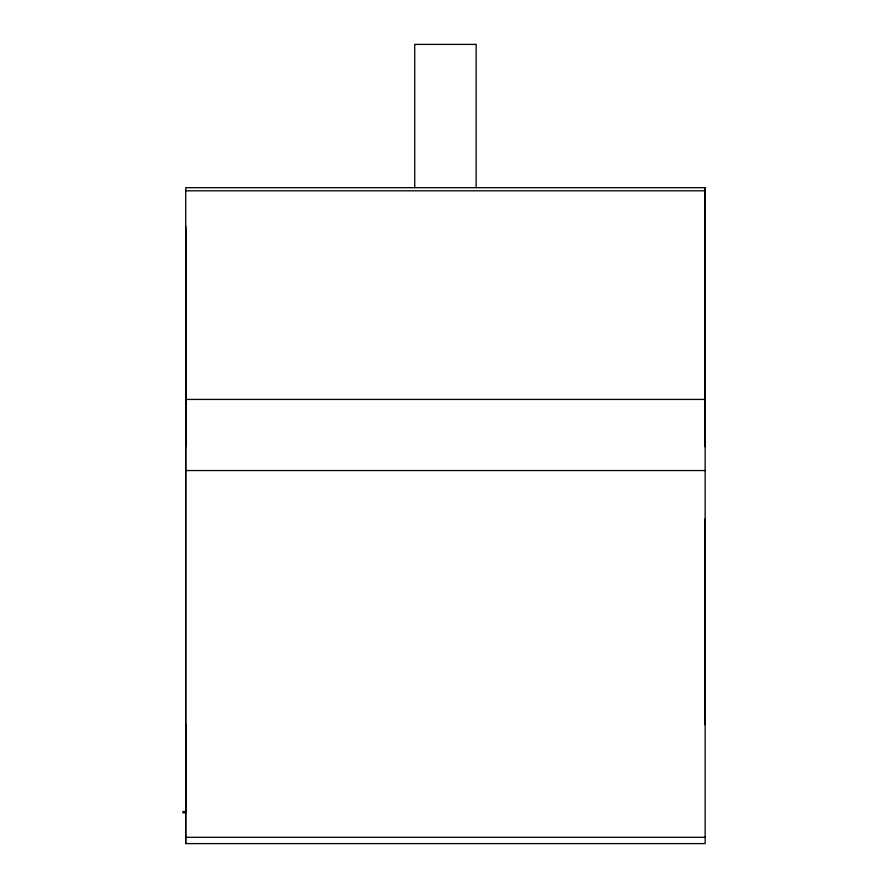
<?xml version="1.0" encoding="UTF-8"?>
<svg xmlns="http://www.w3.org/2000/svg" width="888" height="888" viewBox="0 0 888 888"><rect width="100%" height="100%" fill="white"/><g stroke="black" fill="none" stroke-linecap="round" stroke-linejoin="round"><path stroke-width="1.33" d="M705.15 518.903L705.15 843.6L185.714 843.6L185.714 724.686M185.714 446.708L185.714 226.14M705.139 446.708L705.15 187.69L185.714 187.69L185.714 843.6M185.714 190.798L705.15 190.798M185.714 229.282L185.714 811.588L182.85 811.588L182.85 812.82L185.714 812.82M185.714 399.434L705.139 399.434M185.714 470.54L705.139 470.54M185.714 837.306L705.15 837.306M705.15 187.69L705.15 724.686M476.135 187.69L476.135 44.4L414.729 44.4L414.729 187.69"/></g></svg>
